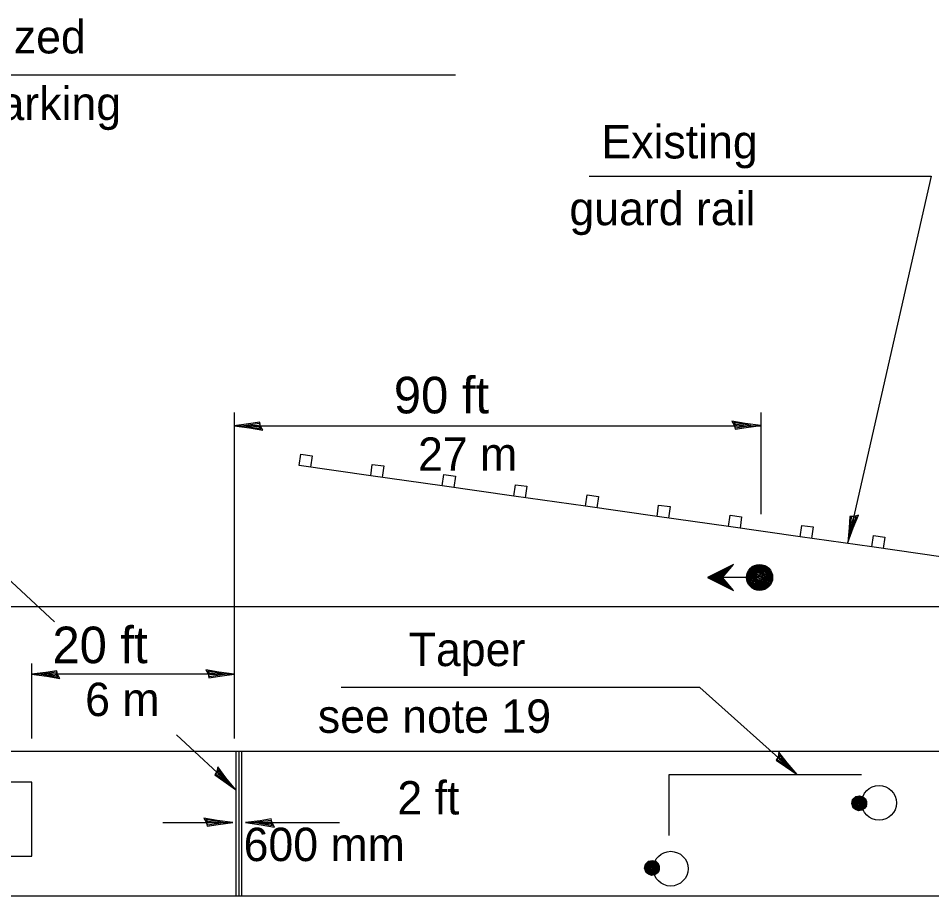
# Model space of a CAD drawing. Extents: x 1577055 to 1577735, y 1509071 to 1509511.
# Drawn here: x 1577292.5 to 1577361.4, y 1509312.1 to 1509378.3 of the extents above; entities that cross this region are included whole.
import ezdxf

# ---------------------------------------------------------------- set-up
doc = ezdxf.new("R2010")
doc.units = 0
for name, color, linetype in [('Alignment_EX_20 Centerline', 7, 'Continuous'), ('Design_PR_Roadway Dimensions', 7, 'Continuous'), ('Stage_Construction Traffic Control', 7, 'Continuous'), ('Topo_EOP', 7, 'Continuous'), ('Topo_NonHighway Improvements', 7, 'Continuous')]:
    doc.layers.add(name, color=color, linetype=linetype)

msp = doc.modelspace()

# ---------------------------------------------------------------- linework, layer by layer
at = {"layer": 'Alignment_EX_20 Centerline'}
for p, q in [((1577103.15, 1509322.973), (1577339.449, 1509322.973)), ((1577339.449, 1509322.973), (1577713.945, 1509322.973))]:
    msp.add_line(p, q, dxfattribs=at)
at = {"layer": 'Design_PR_Roadway Dimensions'}
for p, q in [((1577325.499, 1509373.973), (1577250.729, 1509373.973)), ((1577250.729, 1509373.973), (1577295.255, 1509332.719)), ((1577335.582, 1509366.36), (1577361.4, 1509366.36)), ((1577361.4, 1509366.36), (1577355.099, 1509338.715)), ((1577308.797, 1509348.523), (1577308.797, 1509323.928)), ((1577348.534, 1509348.523), (1577348.534, 1509340.84)), ((1577308.797, 1509347.516), (1577348.534, 1509347.516)), ((1577346.49, 1509337.059), (1577344.524, 1509336.077)), ((1577345.642, 1509336.077), (1577346.49, 1509337.059)), ((1577344.524, 1509336.077), (1577346.49, 1509335.095)), ((1577346.49, 1509335.095), (1577345.642, 1509336.077)), ((1577347.471, 1509336.077), (1577345.666, 1509336.077)), ((1577293.524, 1509329.587), (1577293.524, 1509323.928)), ((1577308.797, 1509328.775), (1577293.524, 1509328.775)), ((1577343.939, 1509327.776), (1577316.878, 1509327.776)), ((1577351.315, 1509321.189), (1577343.939, 1509327.776)), ((1577304.447, 1509324.203), (1577308.901, 1509320.076)), ((1577356.131, 1509321.189), (1577341.602, 1509321.189)), ((1577341.602, 1509321.189), (1577341.602, 1509316.602)), ((1577303.433, 1509317.582), (1577308.698, 1509317.582)), ((1577309.669, 1509317.582), (1577316.752, 1509317.582))]:
    msp.add_line(p, q, dxfattribs=at)
for points in [[(1577310.799, 1509347.488), (1577310.732, 1509347.787), (1577309.886, 1509347.656), (1577308.797, 1509347.516), (1577309.96, 1509347.357), (1577310.979, 1509347.177), (1577310.799, 1509347.488), (1577310.708, 1509347.684), (1577309.53, 1509347.515), (1577310.821, 1509347.288), (1577310.629, 1509347.543), (1577310.086, 1509347.508), (1577310.608, 1509347.429)], [(1577346.528, 1509347.56), (1577346.595, 1509347.263), (1577347.443, 1509347.392), (1577348.532, 1509347.532), (1577347.369, 1509347.691), (1577346.35, 1509347.869), (1577346.528, 1509347.56), (1577346.619, 1509347.362), (1577347.8, 1509347.533), (1577346.508, 1509347.76), (1577346.699, 1509347.505), (1577347.242, 1509347.54), (1577346.721, 1509347.62)], [(1577355.574, 1509340.662), (1577355.267, 1509340.662), (1577355.205, 1509339.811), (1577355.099, 1509338.715), (1577355.514, 1509339.815), (1577355.915, 1509340.77), (1577355.574, 1509340.662), (1577355.361, 1509340.62), (1577355.264, 1509339.43), (1577355.771, 1509340.639), (1577355.48, 1509340.51), (1577355.395, 1509339.972), (1577355.588, 1509340.464)], [(1577346.369, 1509335.189), (1577344.617, 1509336.086), (1577346.369, 1509336.972), (1577345.598, 1509336.075), (1577346.33, 1509335.233), (1577344.717, 1509336.086), (1577346.243, 1509336.869), (1577345.555, 1509336.075), (1577346.199, 1509335.335), (1577344.833, 1509336.075), (1577346.109, 1509336.743), (1577345.488, 1509336.075), (1577346.053, 1509335.451), (1577344.931, 1509336.086), (1577345.948, 1509336.612), (1577345.457, 1509336.075), (1577345.919, 1509335.569), (1577345.018, 1509336.075), (1577345.817, 1509336.507), (1577345.416, 1509336.075), (1577345.791, 1509335.678), (1577345.11, 1509336.075), (1577345.686, 1509336.391), (1577345.385, 1509336.086), (1577345.647, 1509335.795), (1577345.192, 1509336.075), (1577345.531, 1509336.28), (1577345.367, 1509336.086), (1577345.488, 1509335.929), (1577345.27, 1509336.07), (1577345.416, 1509336.173), (1577345.357, 1509336.075), (1577345.385, 1509336.017), (1577345.322, 1509336.075), (1577345.352, 1509336.101)], [(1577349.282, 1509335.585), (1577349.042, 1509335.335), (1577348.628, 1509335.151), (1577348.193, 1509335.171), (1577347.842, 1509335.386), (1577347.601, 1509335.656), (1577347.535, 1509336.223), (1577347.738, 1509336.705), (1577348.21, 1509336.99), (1577348.673, 1509336.995), (1577349.083, 1509336.79), (1577349.333, 1509336.455), (1577349.39, 1509336.116), (1577349.313, 1509335.676), (1577349.027, 1509335.402), (1577348.638, 1509335.218), (1577348.23, 1509335.228), (1577347.963, 1509335.396), (1577347.648, 1509335.646), (1577347.601, 1509336.015), (1577347.617, 1509336.378), (1577347.77, 1509336.67), (1577348.225, 1509336.943), (1577348.67, 1509336.95), (1577349.073, 1509336.76), (1577349.302, 1509336.438), (1577349.343, 1509336.116), (1577349.272, 1509335.693), (1577348.995, 1509335.433), (1577348.638, 1509335.278), (1577348.23, 1509335.278), (1577347.918, 1509335.473), (1577347.678, 1509335.673), (1577347.663, 1509336.025), (1577347.643, 1509336.337), (1577347.816, 1509336.628), (1577348.245, 1509336.888), (1577348.67, 1509336.888), (1577349.052, 1509336.718), (1577349.255, 1509336.408), (1577349.313, 1509336.116), (1577349.19, 1509335.708), (1577348.975, 1509335.478), (1577348.608, 1509335.31), (1577348.225, 1509335.335), (1577347.933, 1509335.51), (1577347.765, 1509335.703), (1577347.718, 1509335.978), (1577347.693, 1509336.315), (1577347.856, 1509336.532), (1577348.255, 1509336.812), (1577348.67, 1509336.812), (1577349.037, 1509336.659), (1577349.21, 1509336.351), (1577349.282, 1509336.102), (1577349.128, 1509335.748), (1577348.945, 1509335.523), (1577348.582, 1509335.366), (1577348.23, 1509335.381), (1577347.97, 1509335.548), (1577347.816, 1509335.738), (1577347.77, 1509336.025), (1577347.755, 1509336.3), (1577347.908, 1509336.485), (1577348.27, 1509336.75), (1577348.66, 1509336.76), (1577349.007, 1509336.612), (1577349.18, 1509336.331), (1577349.19, 1509336.075), (1577349.089, 1509335.763), (1577348.95, 1509335.569), (1577348.562, 1509335.416), (1577348.27, 1509335.448), (1577348.009, 1509335.595), (1577347.878, 1509335.763), (1577347.81, 1509336.045), (1577347.816, 1509336.29), (1577347.953, 1509336.455), (1577348.301, 1509336.705), (1577348.67, 1509336.698), (1577348.995, 1509336.552), (1577349.135, 1509336.32), (1577349.128, 1509336.045), (1577349.021, 1509335.8), (1577348.9, 1509335.631), (1577348.562, 1509335.461), (1577348.285, 1509335.488), (1577348.076, 1509335.627), (1577347.95, 1509335.768), (1577347.863, 1509335.923), (1577347.846, 1509336.04), (1577347.863, 1509336.243), (1577348.009, 1509336.423), (1577348.225, 1509336.582), (1577348.413, 1509336.643), (1577348.69, 1509336.612), (1577348.935, 1509336.532), (1577349.099, 1509336.275), (1577349.073, 1509336.055), (1577348.96, 1509335.81), (1577348.791, 1509335.627)], [(1577348.791, 1509335.627), (1577348.546, 1509335.51), (1577348.29, 1509335.555), (1577348.076, 1509335.763), (1577347.953, 1509335.887), (1577347.908, 1509336.055), (1577347.953, 1509336.223), (1577348.04, 1509336.378), (1577348.213, 1509336.49), (1577348.445, 1509336.577), (1577348.628, 1509336.577), (1577348.812, 1509336.532), (1577348.92, 1509336.393), (1577349.057, 1509336.07), (1577348.885, 1509335.81), (1577348.685, 1509335.641), (1577348.505, 1509335.585), (1577348.27, 1509335.631), (1577348.116, 1509335.815), (1577348.03, 1509335.998), (1577348.057, 1509336.153), (1577348.138, 1509336.315), (1577348.301, 1509336.413), (1577348.5, 1509336.458), (1577348.673, 1509336.458), (1577348.935, 1509336.275), (1577348.995, 1509336.07), (1577348.858, 1509335.891), (1577348.73, 1509335.748), (1577348.567, 1509335.686), (1577348.317, 1509335.703), (1577348.153, 1509335.78), (1577348.045, 1509335.887), (1577347.998, 1509335.995), (1577348.025, 1509336.255), (1577348.106, 1509336.351), (1577348.285, 1509336.455), (1577348.505, 1509336.49), (1577348.705, 1509336.49), (1577348.858, 1509336.49), (1577348.982, 1509336.408), (1577349.057, 1509336.26), (1577348.9, 1509336.086), (1577348.853, 1509335.918), (1577348.7, 1509335.8), (1577348.428, 1509335.738), (1577348.213, 1509335.768), (1577348.123, 1509335.901), (1577348.116, 1509336.03), (1577348.153, 1509336.178), (1577348.245, 1509336.29), (1577348.445, 1509336.351), (1577348.623, 1509336.362), (1577348.853, 1509336.243), (1577348.868, 1509336.138), (1577348.822, 1509335.995), (1577348.593, 1509335.877), (1577348.398, 1509335.78), (1577348.23, 1509335.842), (1577348.178, 1509335.963), (1577348.193, 1509336.086), (1577348.27, 1509336.21), (1577348.582, 1509336.29), (1577348.812, 1509336.178), (1577348.791, 1509336.045), (1577348.593, 1509335.933), (1577348.363, 1509335.856), (1577348.245, 1509335.948), (1577348.285, 1509336.091), (1577348.536, 1509336.163), (1577348.705, 1509336.138), (1577348.425, 1509335.948), (1577348.398, 1509336.055), (1577348.348, 1509336.178), (1577348.598, 1509336.198), (1577348.745, 1509336.07), (1577348.577, 1509335.995)], [(1577306.84, 1509328.803), (1577306.905, 1509328.511), (1577307.733, 1509328.637), (1577308.797, 1509328.775), (1577307.661, 1509328.931), (1577306.665, 1509329.105), (1577306.84, 1509328.803), (1577306.927, 1509328.61), (1577308.082, 1509328.777), (1577306.82, 1509328.998), (1577307.006, 1509328.75), (1577307.536, 1509328.783), (1577307.026, 1509328.86)], [(1577295.481, 1509328.746), (1577295.416, 1509329.038), (1577294.588, 1509328.912), (1577293.524, 1509328.775), (1577294.66, 1509328.619), (1577295.656, 1509328.444), (1577295.481, 1509328.746), (1577295.394, 1509328.939), (1577294.239, 1509328.773), (1577295.501, 1509328.552), (1577295.315, 1509328.8), (1577294.785, 1509328.766), (1577295.295, 1509328.689)], [(1577349.843, 1509322.542), (1577349.697, 1509322.281), (1577350.398, 1509321.823), (1577351.283, 1509321.217), (1577350.539, 1509322.09), (1577349.913, 1509322.884), (1577349.843, 1509322.542), (1577349.779, 1509322.34), (1577350.751, 1509321.696), (1577349.957, 1509322.701), (1577349.93, 1509322.392), (1577350.348, 1509322.063), (1577350.019, 1509322.461)], [(1577307.496, 1509321.439), (1577307.344, 1509321.18), (1577308.032, 1509320.705), (1577308.901, 1509320.076), (1577308.18, 1509320.969), (1577307.575, 1509321.778), (1577307.496, 1509321.439), (1577307.427, 1509321.238), (1577308.38, 1509320.567), (1577307.614, 1509321.595), (1577307.579, 1509321.285), (1577307.988, 1509320.947), (1577307.669, 1509321.353)], [(1577356.512, 1509318.853), (1577356.403, 1509318.676), (1577356.185, 1509318.517), (1577355.925, 1509318.477), (1577355.692, 1509318.557), (1577355.517, 1509318.687), (1577355.41, 1509319.012), (1577355.469, 1509319.318), (1577355.707, 1509319.543), (1577355.98, 1509319.606), (1577356.247, 1509319.537), (1577356.435, 1509319.368), (1577356.511, 1509319.178), (1577356.519, 1509318.913), (1577356.387, 1509318.713), (1577356.182, 1509318.557), (1577355.94, 1509318.514), (1577355.762, 1509318.577), (1577355.547, 1509318.688), (1577355.472, 1509318.896), (1577355.438, 1509319.111), (1577355.49, 1509319.303), (1577355.722, 1509319.519), (1577355.984, 1509319.578), (1577356.242, 1509319.519), (1577356.42, 1509319.358), (1577356.482, 1509319.173), (1577356.494, 1509318.915), (1577356.365, 1509318.729), (1577356.175, 1509318.594), (1577355.933, 1509318.542), (1577355.727, 1509318.619), (1577355.563, 1509318.703), (1577355.507, 1509318.91), (1577355.458, 1509319.091), (1577355.522, 1509319.282), (1577355.744, 1509319.49), (1577355.992, 1509319.543), (1577356.237, 1509319.49), (1577356.397, 1509319.334), (1577356.464, 1509319.168), (1577356.442, 1509318.915), (1577356.346, 1509318.754), (1577356.152, 1509318.608), (1577355.923, 1509318.574), (1577355.73, 1509318.641), (1577355.61, 1509318.734), (1577355.546, 1509318.89), (1577355.489, 1509319.084), (1577355.559, 1509319.23), (1577355.759, 1509319.443), (1577356.002, 1509319.497), (1577356.237, 1509319.452), (1577356.375, 1509319.296), (1577356.449, 1509319.158), (1577356.403, 1509318.932), (1577356.323, 1509318.776), (1577356.13, 1509318.638), (1577355.92, 1509318.604), (1577355.747, 1509318.668), (1577355.633, 1509318.762), (1577355.573, 1509318.923), (1577355.527, 1509319.083), (1577355.594, 1509319.212), (1577355.776, 1509319.41), (1577356.002, 1509319.467), (1577356.222, 1509319.422), (1577356.361, 1509319.279), (1577356.397, 1509319.13), (1577356.378, 1509318.935), (1577356.319, 1509318.804), (1577356.111, 1509318.665), (1577355.937, 1509318.648), (1577355.766, 1509318.702), (1577355.665, 1509318.782), (1577355.593, 1509318.942), (1577355.564, 1509319.084), (1577355.625, 1509319.197), (1577355.799, 1509319.39), (1577356.014, 1509319.432), (1577356.225, 1509319.386), (1577356.335, 1509319.267), (1577356.365, 1509319.104), (1577356.335, 1509318.948), (1577356.284, 1509318.834), (1577356.105, 1509318.692), (1577355.942, 1509318.671), (1577355.799, 1509318.729), (1577355.709, 1509318.797), (1577355.638, 1509318.876), (1577355.615, 1509318.943), (1577355.598, 1509319.063), (1577355.663, 1509319.187), (1577355.767, 1509319.308), (1577355.87, 1509319.366), (1577356.038, 1509319.383), (1577356.192, 1509319.365), (1577356.318, 1509319.237), (1577356.331, 1509319.103), (1577356.298, 1509318.945), (1577356.22, 1509318.817)], [(1577356.22, 1509318.817), (1577356.091, 1509318.718), (1577355.935, 1509318.712), (1577355.782, 1509318.809), (1577355.697, 1509318.866), (1577355.646, 1509318.958), (1577355.653, 1509319.064), (1577355.685, 1509319.165), (1577355.774, 1509319.252), (1577355.897, 1509319.333), (1577356.007, 1509319.355), (1577356.12, 1509319.351), (1577356.199, 1509319.282), (1577356.321, 1509319.111), (1577356.252, 1509318.935), (1577356.155, 1509318.811), (1577356.056, 1509318.755), (1577355.917, 1509318.755), (1577355.799, 1509318.844), (1577355.725, 1509318.94), (1577355.722, 1509319.032), (1577355.751, 1509319.14), (1577355.836, 1509319.217), (1577355.945, 1509319.271), (1577356.048, 1509319.292), (1577356.224, 1509319.217), (1577356.286, 1509319.104), (1577356.225, 1509318.982), (1577356.168, 1509318.883), (1577356.083, 1509318.826), (1577355.932, 1509318.801), (1577355.828, 1509318.828), (1577355.751, 1509318.878), (1577355.709, 1509318.933), (1577355.692, 1509319.091), (1577355.729, 1509319.158), (1577355.821, 1509319.237), (1577355.944, 1509319.287), (1577356.063, 1509319.314), (1577356.15, 1509319.333), (1577356.234, 1509319.299), (1577356.298, 1509319.222), (1577356.227, 1509319.101), (1577356.219, 1509318.997), (1577356.145, 1509318.908), (1577355.994, 1509318.839), (1577355.865, 1509318.829), (1577355.794, 1509318.896), (1577355.772, 1509318.969), (1577355.779, 1509319.061), (1577355.818, 1509319.14), (1577355.925, 1509319.198), (1577356.029, 1509319.227), (1577356.178, 1509319.187), (1577356.202, 1509319.128), (1577356.192, 1509319.036), (1577356.071, 1509318.938), (1577355.97, 1509318.858), (1577355.863, 1509318.873), (1577355.818, 1509318.937), (1577355.813, 1509319.012), (1577355.843, 1509319.093), (1577356.014, 1509319.18), (1577356.165, 1509319.143), (1577356.168, 1509319.063), (1577356.064, 1509318.972), (1577355.94, 1509318.9), (1577355.86, 1509318.938), (1577355.866, 1509319.026), (1577356.004, 1509319.101), (1577356.105, 1509319.106), (1577355.965, 1509318.962), (1577355.935, 1509319.021), (1577355.89, 1509319.084), (1577356.038, 1509319.13), (1577356.137, 1509319.073), (1577356.049, 1509319.007)], [(1577306.694, 1509317.611), (1577306.763, 1509317.314), (1577307.607, 1509317.443), (1577308.698, 1509317.582), (1577307.535, 1509317.743), (1577306.516, 1509317.923), (1577306.694, 1509317.611), (1577306.784, 1509317.416), (1577307.964, 1509317.584), (1577306.674, 1509317.81), (1577306.865, 1509317.557), (1577307.407, 1509317.591), (1577306.885, 1509317.671)], [(1577311.673, 1509317.554), (1577311.606, 1509317.854), (1577310.76, 1509317.723), (1577309.669, 1509317.582), (1577310.832, 1509317.424), (1577311.851, 1509317.245), (1577311.673, 1509317.554), (1577311.584, 1509317.752), (1577310.403, 1509317.581), (1577311.693, 1509317.356), (1577311.504, 1509317.611), (1577310.96, 1509317.574), (1577311.482, 1509317.495)], [(1577340.879, 1509313.977), (1577340.768, 1509313.801), (1577340.55, 1509313.642), (1577340.292, 1509313.6), (1577340.058, 1509313.68), (1577339.884, 1509313.811), (1577339.775, 1509314.135), (1577339.835, 1509314.442), (1577340.074, 1509314.667), (1577340.347, 1509314.729), (1577340.612, 1509314.66), (1577340.802, 1509314.492), (1577340.877, 1509314.303), (1577340.884, 1509314.036), (1577340.753, 1509313.836), (1577340.548, 1509313.68), (1577340.305, 1509313.637), (1577340.129, 1509313.702), (1577339.914, 1509313.811), (1577339.839, 1509314.019), (1577339.803, 1509314.236), (1577339.857, 1509314.425), (1577340.09, 1509314.644), (1577340.35, 1509314.702), (1577340.607, 1509314.642), (1577340.785, 1509314.481), (1577340.849, 1509314.296), (1577340.861, 1509314.038), (1577340.731, 1509313.851), (1577340.54, 1509313.715), (1577340.3, 1509313.667), (1577340.092, 1509313.742), (1577339.928, 1509313.828), (1577339.874, 1509314.033), (1577339.825, 1509314.216), (1577339.887, 1509314.405), (1577340.11, 1509314.613), (1577340.357, 1509314.665), (1577340.606, 1509314.613), (1577340.763, 1509314.457), (1577340.83, 1509314.291), (1577340.81, 1509314.038), (1577340.713, 1509313.878), (1577340.52, 1509313.732), (1577340.29, 1509313.699), (1577340.097, 1509313.764), (1577339.974, 1509313.856), (1577339.912, 1509314.014), (1577339.855, 1509314.209), (1577339.926, 1509314.355), (1577340.124, 1509314.568), (1577340.367, 1509314.62), (1577340.602, 1509314.575), (1577340.743, 1509314.419), (1577340.814, 1509314.281), (1577340.768, 1509314.054), (1577340.688, 1509313.9), (1577340.496, 1509313.761), (1577340.287, 1509313.727), (1577340.112, 1509313.793), (1577340, 1509313.885), (1577339.938, 1509314.046), (1577339.894, 1509314.206), (1577339.959, 1509314.335), (1577340.141, 1509314.533), (1577340.367, 1509314.592), (1577340.589, 1509314.546), (1577340.726, 1509314.402), (1577340.763, 1509314.254), (1577340.743, 1509314.056), (1577340.684, 1509313.929), (1577340.478, 1509313.789), (1577340.305, 1509313.773), (1577340.132, 1509313.825), (1577340.032, 1509313.907), (1577339.958, 1509314.065), (1577339.931, 1509314.209), (1577339.993, 1509314.32), (1577340.166, 1509314.513), (1577340.381, 1509314.555), (1577340.592, 1509314.509), (1577340.7, 1509314.39), (1577340.731, 1509314.229), (1577340.701, 1509314.073), (1577340.651, 1509313.957), (1577340.471, 1509313.814), (1577340.307, 1509313.796), (1577340.167, 1509313.851), (1577340.074, 1509313.92), (1577340.003, 1509313.999), (1577339.98, 1509314.066), (1577339.964, 1509314.185), (1577340.03, 1509314.31), (1577340.134, 1509314.43), (1577340.236, 1509314.491), (1577340.404, 1509314.506), (1577340.559, 1509314.489), (1577340.684, 1509314.36), (1577340.698, 1509314.227), (1577340.664, 1509314.07), (1577340.587, 1509313.94)], [(1577340.587, 1509313.94), (1577340.458, 1509313.841), (1577340.302, 1509313.835), (1577340.149, 1509313.93), (1577340.062, 1509313.991), (1577340.013, 1509314.081), (1577340.02, 1509314.187), (1577340.052, 1509314.288), (1577340.139, 1509314.377), (1577340.263, 1509314.456), (1577340.372, 1509314.479), (1577340.486, 1509314.474), (1577340.565, 1509314.405), (1577340.686, 1509314.236), (1577340.617, 1509314.059), (1577340.52, 1509313.935), (1577340.423, 1509313.88), (1577340.282, 1509313.88), (1577340.166, 1509313.967), (1577340.092, 1509314.063), (1577340.089, 1509314.155), (1577340.117, 1509314.263), (1577340.201, 1509314.341), (1577340.31, 1509314.393), (1577340.413, 1509314.415), (1577340.59, 1509314.34), (1577340.651, 1509314.227), (1577340.592, 1509314.105), (1577340.537, 1509314.006), (1577340.449, 1509313.949), (1577340.298, 1509313.925), (1577340.194, 1509313.95), (1577340.117, 1509314.001), (1577340.074, 1509314.056), (1577340.057, 1509314.214), (1577340.094, 1509314.279), (1577340.188, 1509314.362), (1577340.308, 1509314.412), (1577340.428, 1509314.435), (1577340.518, 1509314.456), (1577340.599, 1509314.422), (1577340.664, 1509314.345), (1577340.594, 1509314.222), (1577340.585, 1509314.12), (1577340.51, 1509314.033), (1577340.361, 1509313.962), (1577340.23, 1509313.954), (1577340.159, 1509314.018), (1577340.139, 1509314.093), (1577340.144, 1509314.184), (1577340.184, 1509314.261), (1577340.292, 1509314.323), (1577340.394, 1509314.35), (1577340.547, 1509314.31), (1577340.569, 1509314.251), (1577340.559, 1509314.16), (1577340.438, 1509314.063), (1577340.337, 1509313.981), (1577340.23, 1509313.997), (1577340.183, 1509314.061), (1577340.178, 1509314.135), (1577340.209, 1509314.217), (1577340.382, 1509314.305), (1577340.53, 1509314.266), (1577340.533, 1509314.185), (1577340.431, 1509314.095), (1577340.305, 1509314.023), (1577340.226, 1509314.063), (1577340.231, 1509314.148), (1577340.369, 1509314.222), (1577340.471, 1509314.231), (1577340.332, 1509314.085), (1577340.303, 1509314.143), (1577340.256, 1509314.207), (1577340.402, 1509314.251), (1577340.503, 1509314.195), (1577340.414, 1509314.13)]]:
    msp.add_lwpolyline(points, dxfattribs=at)
for centre, radius in [((1577348.451, 1509336.077), 0.982), ((1577357.462, 1509319.066), 1.309), ((1577341.744, 1509314.105), 1.309)]:
    msp.add_circle(centre, radius, dxfattribs=at)
at = {"layer": 'Stage_Construction Traffic Control'}
for p, q in [((1577308.951, 1509312.064), (1577308.951, 1509322.973)), ((1577309.171, 1509312.064), (1577309.171, 1509322.973)), ((1577309.387, 1509312.064), (1577309.387, 1509322.973))]:
    msp.add_line(p, q, dxfattribs=at)
msp.add_lwpolyline([(1577287.944, 1509320.633), (1577287.944, 1509315.048), (1577293.529, 1509315.05), (1577293.529, 1509320.633)], close=True, dxfattribs=at)
at = {"layer": 'Topo_EOP'}
for p, q in [((1577103.15, 1509333.884), (1577713.945, 1509333.884)), ((1577103.15, 1509312.064), (1577713.945, 1509312.064))]:
    msp.add_line(p, q, dxfattribs=at)
at = {"layer": 'Topo_NonHighway Improvements'}
for points in [[(1577319.108, 1509343.742), (1577313.709, 1509344.509), (1577313.832, 1509345.373), (1577314.694, 1509345.251), (1577314.573, 1509344.386)], [(1577324.509, 1509342.977), (1577319.108, 1509343.742), (1577319.231, 1509344.606), (1577320.095, 1509344.484), (1577319.973, 1509343.621)], [(1577329.91, 1509342.21), (1577324.509, 1509342.977), (1577324.631, 1509343.839), (1577325.496, 1509343.718), (1577325.373, 1509342.854)], [(1577335.309, 1509341.441), (1577329.91, 1509342.21), (1577330.031, 1509343.074), (1577330.897, 1509342.951), (1577330.772, 1509342.085)], [(1577340.71, 1509340.676), (1577335.309, 1509341.441), (1577335.433, 1509342.307), (1577336.296, 1509342.183), (1577336.173, 1509341.32)], [(1577346.109, 1509339.909), (1577340.71, 1509340.676), (1577340.832, 1509341.538), (1577341.696, 1509341.417), (1577341.572, 1509340.553)], [(1577351.509, 1509339.143), (1577346.109, 1509339.909), (1577346.233, 1509340.773), (1577347.096, 1509340.65), (1577346.975, 1509339.786)], [(1577356.91, 1509338.375), (1577351.509, 1509339.143), (1577351.632, 1509340.006), (1577352.496, 1509339.883), (1577352.374, 1509339.019)], [(1577362.311, 1509337.609), (1577356.91, 1509338.375), (1577357.033, 1509339.241), (1577357.897, 1509339.117), (1577357.775, 1509338.252)]]:
    msp.add_lwpolyline(points, dxfattribs=at)

# ---------------------------------------------------------------- texts
at = {"layer": 'Design_PR_Roadway Dimensions'}
for s, height, p in [('Stop Line - white reflectorized', 2.51745, (1577253.262, 1509375.61)), ('temporary pavement marking', 2.51745, (1577256.492, 1509370.575)), ('Existing', 2.5175, (1577336.521, 1509367.686)), ('guard rail', 2.5175, (1577334.102, 1509362.651)), ('90 ft', 2.76, (1577320.854, 1509348.454)), ('27 m', 2.5175, (1577322.679, 1509344.121)), ('20 ft', 2.76, (1577295.096, 1509329.606)), ('Taper', 2.5175, (1577321.978, 1509329.389)), ('6 m', 2.5175, (1577297.563, 1509325.618)), ('see note 19', 2.51745, (1577315.121, 1509324.354)), ('2 ft', 2.5175, (1577321.122, 1509318.194)), ('    600 mm', 2.5175, (1577305.779, 1509314.677))]:
    msp.add_text(s, height=height, dxfattribs=at).set_placement(p)

doc.saveas('drawing.dxf')
